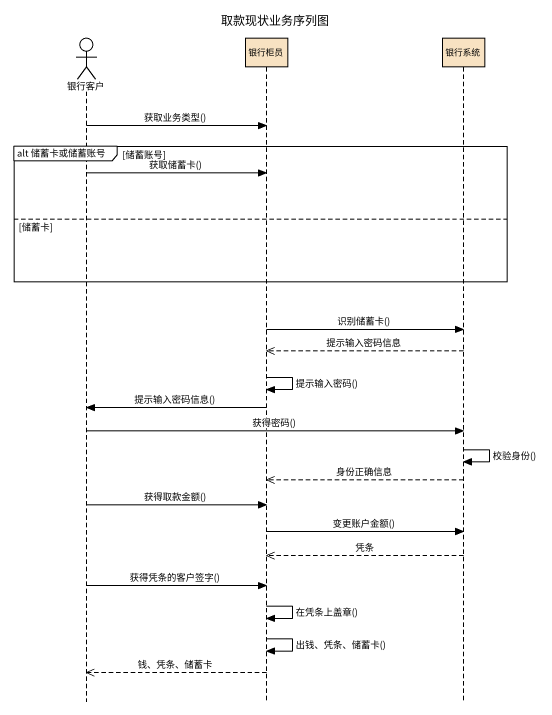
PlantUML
@startuml
title 取款现状业务序列图
hide footbox
actor 银行客户
participant 银行柜员 #F8E2C2
participant 银行系统 #F8E2C2

银行客户 -> 银行柜员 : 获取业务类型()
group alt 储蓄卡或储蓄账号 [储蓄账号]
  银行客户 -> 银行柜员 : 获取储蓄卡()
else 储蓄卡
end
银行柜员 -> 银行系统 : 识别储蓄卡()
银行系统 -->> 银行柜员 : 提示输入密码信息
银行柜员 -> 银行柜员 : 提示输入密码()
银行柜员 -> 银行客户 : 提示输入密码信息()
银行客户 -> 银行系统 : 获得密码()
银行系统 -> 银行系统 : 校验身份()
银行系统 -->> 银行柜员 : 身份正确信息
银行客户 -> 银行柜员 : 获得取款金额()
银行柜员 -> 银行系统 : 变更账户金额()
银行系统 -->> 银行柜员 : 凭条
银行客户 -> 银行柜员 : 获得凭条的客户签字()
银行柜员 -> 银行柜员 : 在凭条上盖章()
银行柜员 -> 银行柜员 : 出钱、凭条、储蓄卡()
银行柜员 -->> 银行客户 : 钱、凭条、储蓄卡
@enduml
